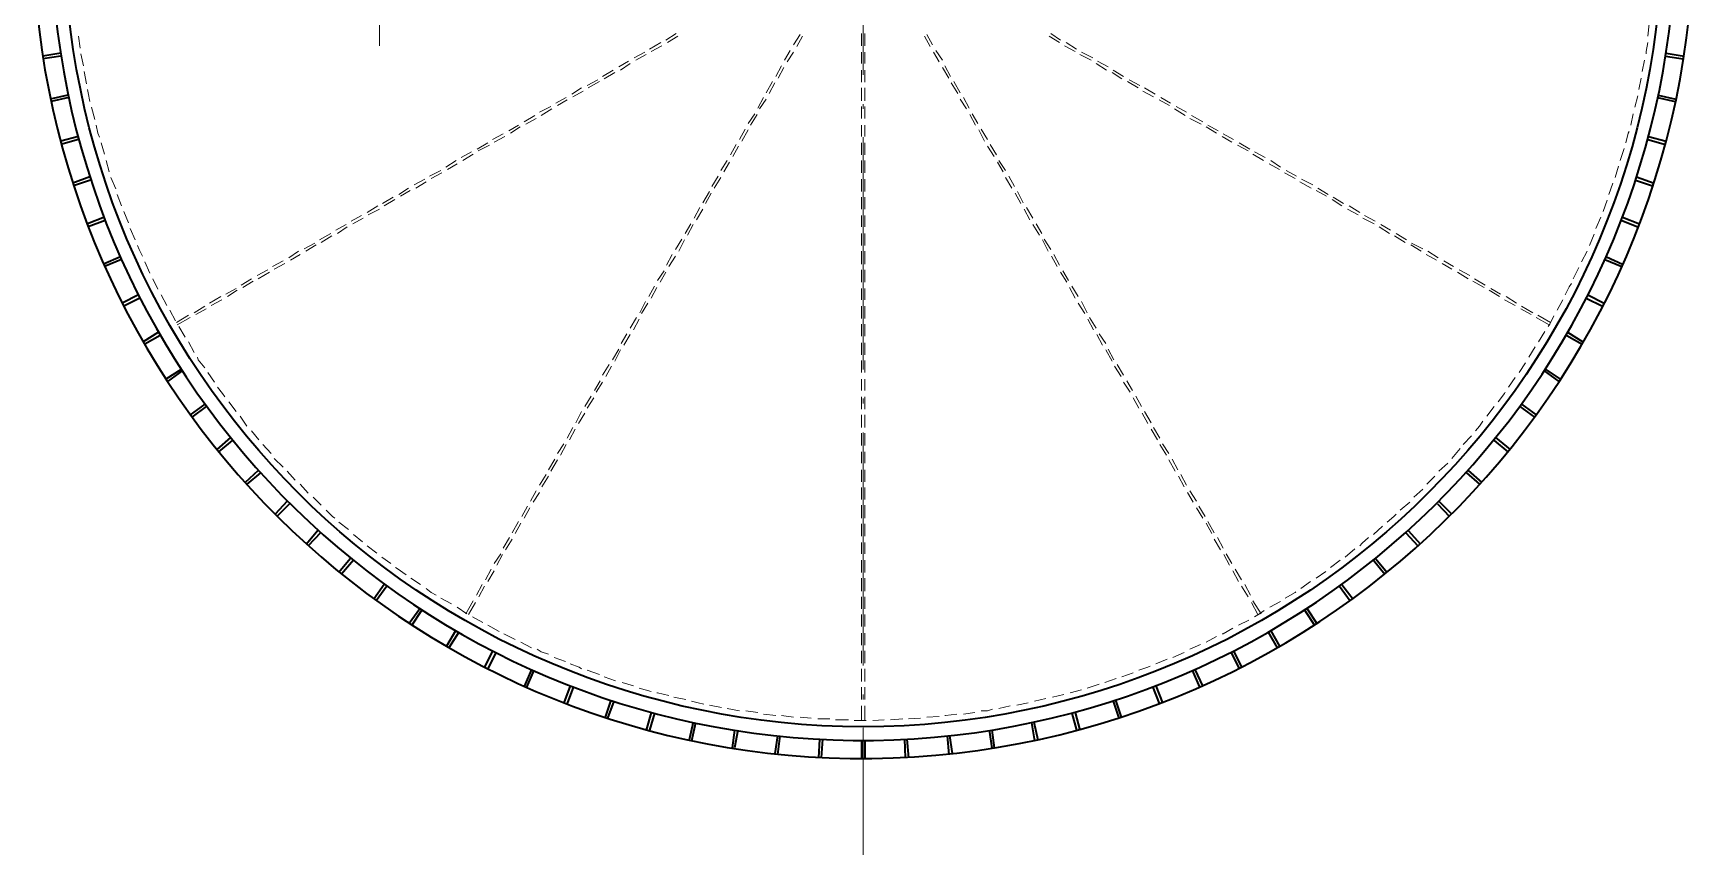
# Model space of a CAD drawing. Header units: millimetres. Extents: x 0 to 1181, y 0 to 1658.
# Drawn here: x 218.9 to 588.4, y 503.4 to 686.2 of the extents above; entities that cross this region are included whole.
import ezdxf

# ---------------------------------------------------------------- set-up
doc = ezdxf.new("R2010")
doc.units = ezdxf.units.MM
doc.layers.add('1', color=7, linetype='Continuous')

msp = doc.modelspace()

# ---------------------------------------------------------------- linework, layer by layer
at = {"layer": '1', "color": 0, "lineweight": 9}
for points in [[(295.92, 737.6), (295.92, 683.42)], [(403.56, 728.78), (403.56, 676.94)], [(578.16, 685.58), (578.52, 688.28)], [(228.96, 685.58), (229.32, 682.88)], [(358.56, 684.14), (356.04, 682.7)], [(361.98, 686.12), (359.64, 684.68)], [(362.34, 685.58), (360, 684.14)], [(389.52, 685.94), (388.08, 683.6)], [(390.06, 685.58), (388.8, 683.24)], [(403.2, 686.12), (403.2, 683.42)], [(403.92, 686.12), (403.92, 683.42)], [(417.24, 685.58), (418.5, 683.24)], [(417.78, 685.94), (419.04, 683.6)], [(444.96, 685.58), (447.3, 684.14)], [(445.32, 686.12), (447.48, 684.68)], [(448.74, 684.14), (451.08, 682.7)], [(577.8, 681.62), (577.8, 682.16), (578.16, 684.14)], [(229.5, 681.62), (230.04, 678.92)], [(351.36, 680), (349.2, 678.74)], [(354.96, 681.98), (352.62, 680.72)], [(355.32, 681.44), (352.98, 680.18)], [(358.74, 683.42), (356.4, 682.16)], [(387.36, 682.34), (386.1, 680.18)], [(388.08, 681.98), (386.64, 679.82)], [(403.2, 681.98), (403.2, 679.46)], [(403.92, 681.98), (403.92, 679.46)], [(419.22, 681.98), (420.48, 679.82)], [(419.76, 682.34), (421.2, 680.18)], [(448.38, 683.42), (450.72, 682.16)], [(451.8, 681.44), (454.32, 680.18)], [(452.16, 681.98), (454.68, 680.72)], [(455.76, 680), (458.1, 678.74)], [(576.9, 677.66), (577.44, 680.18)], [(230.22, 677.66), (230.76, 674.96)], [(347.94, 678.02), (345.6, 676.58)], [(348.3, 677.48), (345.96, 676.04)], [(351.72, 679.46), (349.56, 678.02)], [(385.38, 678.92), (384.12, 676.58)], [(385.92, 678.56), (384.66, 676.22)], [(403.2, 678.02), (403.2, 675.32)], [(403.92, 678.02), (403.92, 675.32)], [(421.2, 678.56), (422.64, 676.22)], [(421.74, 678.92), (423, 676.58)], [(455.4, 679.46), (457.74, 678.02)], [(459, 677.48), (461.16, 676.04)], [(459.18, 678.02), (461.52, 676.58)], [(230.94, 673.7), (231.12, 672.98), (231.48, 671)], [(340.92, 674.06), (338.76, 672.62)], [(341.28, 673.34), (338.94, 672.08)], [(344.52, 675.86), (342.18, 674.6)], [(344.88, 675.5), (342.36, 674.06)], [(383.4, 675.5), (381.96, 672.98)], [(383.94, 675.14), (382.68, 672.8)], [(403.2, 674.06), (403.2, 671.18)], [(403.92, 674.06), (403.92, 671.18)], [(423.18, 675.14), (424.62, 672.8)], [(423.72, 675.5), (425.16, 672.98)], [(462.42, 675.5), (464.76, 674.06)], [(462.78, 675.86), (465.12, 674.6)], [(465.84, 673.34), (468.18, 672.08)], [(466.2, 674.06), (468.54, 672.62)], [(576.18, 673.7), (576.72, 676.22)], [(231.84, 669.74), (232.56, 667.04)], [(334.08, 669.92), (331.56, 668.66)], [(334.26, 669.38), (331.92, 667.94)], [(337.5, 671.9), (335.16, 670.64)], [(337.68, 671.36), (335.52, 670.1)], [(381.42, 671.9), (380.16, 669.56)], [(381.96, 671.54), (380.52, 669.38)], [(403.2, 669.92), (403.2, 667.22)], [(403.56, 670.46), (403.56, 669.38)], [(403.92, 669.92), (403.92, 667.22)], [(425.16, 671.54), (426.6, 669.38)], [(425.88, 671.9), (427.14, 669.56)], [(469.44, 671.36), (471.78, 670.1)], [(469.8, 671.9), (471.96, 670.64)], [(472.86, 669.38), (475.2, 667.94)], [(473.22, 669.92), (475.56, 668.66)], [(575.28, 669.74), (576, 672.26)], [(232.92, 665.78), (233.28, 663.98), (233.64, 663.08)], [(326.88, 665.78), (324.72, 664.52)], [(327.24, 665.42), (325.08, 663.98)], [(330.48, 667.94), (328.14, 666.5)], [(330.84, 667.22), (328.5, 665.96)], [(379.44, 668.3), (378, 666.14)], [(379.98, 668.12), (378.54, 665.78)], [(403.2, 665.78), (403.2, 663.26)], [(403.92, 665.78), (403.92, 663.26)], [(427.32, 668.12), (428.58, 665.78)], [(427.86, 668.3), (429.12, 666.14)], [(476.28, 667.22), (478.8, 665.96)], [(476.64, 667.94), (479.16, 666.5)], [(479.88, 665.42), (482.22, 663.98)], [(480.24, 665.78), (482.58, 664.52)], [(574.38, 665.78), (574.92, 668.3)], [(234, 661.82), (234.72, 659.3)], [(320.04, 661.82), (317.7, 660.38)], [(323.46, 663.8), (321.12, 662.54)], [(323.82, 663.26), (321.48, 662)], [(377.28, 664.88), (376.02, 662.54)], [(378, 664.7), (376.56, 662.18)], [(403.2, 661.82), (403.2, 659.12)], [(403.56, 663.08), (403.56, 611.42)], [(403.92, 661.82), (403.92, 659.12)], [(429.3, 664.7), (430.56, 662.18)], [(429.84, 664.88), (431.28, 662.54)], [(483.48, 663.26), (485.64, 662)], [(483.66, 663.8), (486, 662.54)], [(487.26, 661.82), (489.6, 660.38)], [(573.3, 661.82), (573.84, 663.98), (574.02, 664.34)], [(235.08, 657.86), (235.8, 655.34)], [(313.02, 657.86), (310.68, 656.42)], [(316.44, 659.84), (314.1, 658.58)], [(316.8, 659.3), (314.46, 657.86)], [(320.4, 661.28), (317.88, 660.02)], [(373.32, 657.86), (371.88, 655.7)], [(375.3, 661.46), (374.04, 659.12)], [(375.84, 661.1), (374.58, 658.76)], [(403.2, 657.86), (403.2, 655.16)], [(403.92, 657.86), (403.92, 655.16)], [(431.28, 661.1), (432.72, 658.76)], [(431.82, 661.46), (433.26, 659.12)], [(433.8, 657.86), (435.24, 655.7)], [(486.9, 661.28), (489.24, 660.02)], [(490.32, 659.3), (492.66, 657.86)], [(490.68, 659.84), (493.02, 658.58)], [(494.28, 657.86), (496.44, 656.42)], [(572.04, 657.86), (572.94, 660.56)], [(309.6, 655.7), (307.08, 654.44)], [(309.78, 655.16), (307.44, 653.9)], [(313.2, 657.14), (311.04, 655.88)], [(371.34, 654.44), (369.9, 652.1)], [(373.86, 657.5), (372.6, 655.34)], [(433.44, 657.5), (434.7, 655.34)], [(435.96, 654.44), (437.22, 652.1)], [(493.92, 657.14), (496.26, 655.88)], [(497.34, 655.16), (499.68, 653.9)], [(497.7, 655.7), (500.04, 654.44)], [(570.96, 654.08), (571.32, 655.34), (571.68, 656.6)], [(236.16, 654.08), (237.24, 651.56)], [(302.4, 651.74), (300.24, 650.3)], [(302.76, 651.2), (300.6, 649.94)], [(306, 653.72), (303.66, 652.46)], [(306.36, 653.18), (304.02, 651.74)], [(369.36, 651.02), (367.92, 648.5)], [(369.72, 650.66), (368.46, 648.32)], [(371.88, 654.08), (370.44, 651.74)], [(403.2, 653.72), (403.2, 651.02)], [(403.92, 653.72), (403.92, 651.02)], [(435.24, 654.08), (436.68, 651.74)], [(437.4, 650.66), (438.66, 648.32)], [(437.94, 651.02), (439.2, 648.5)], [(500.76, 653.18), (503.28, 651.74)], [(501.12, 653.72), (503.64, 652.46)], [(504.36, 651.2), (506.7, 649.94)], [(504.72, 651.74), (507.06, 650.3)], [(569.52, 650.3), (570.42, 652.82)], [(237.6, 650.3), (238.5, 647.78)], [(295.56, 647.78), (293.22, 646.34)], [(295.92, 647.06), (293.4, 645.8)], [(298.98, 649.76), (296.64, 648.32)], [(299.34, 649.22), (297, 647.78)], [(367.2, 647.42), (365.94, 645.08)], [(367.92, 647.06), (366.48, 644.72)], [(403.2, 649.76), (403.2, 647.06)], [(403.92, 649.76), (403.92, 647.06)], [(439.38, 647.06), (440.64, 644.72)], [(439.92, 647.42), (441.36, 645.08)], [(507.96, 649.22), (510.12, 647.78)], [(508.14, 649.76), (510.48, 648.32)], [(511.38, 647.06), (513.72, 645.8)], [(511.74, 647.78), (514.08, 646.34)], [(568.26, 646.52), (569.16, 649.04)], [(239.04, 646.52), (240.12, 644)], [(288.54, 643.64), (286.2, 642.38)], [(288.72, 643.1), (286.56, 641.66)], [(291.96, 645.62), (289.62, 644.36)], [(292.32, 645.08), (289.98, 643.82)], [(365.22, 643.82), (363.96, 641.66)], [(365.76, 643.64), (364.5, 641.3)], [(403.2, 645.62), (403.2, 643.1)], [(403.92, 645.62), (403.92, 643.1)], [(441.36, 643.64), (442.8, 641.3)], [(442.08, 643.82), (443.34, 641.66)], [(514.8, 645.08), (517.32, 643.82)], [(515.16, 645.62), (517.5, 644.36)], [(518.4, 643.1), (520.74, 641.66)], [(518.76, 643.64), (520.92, 642.38)], [(566.64, 642.74), (567.72, 645.26)], [(240.48, 642.74), (241.56, 640.22)], [(281.52, 639.5), (279.18, 638.24)], [(285.12, 641.66), (282.6, 640.22)], [(285.3, 641.12), (282.96, 639.68)], [(363.24, 640.4), (361.8, 638.06)], [(363.78, 640.22), (362.52, 637.7)], [(403.2, 641.66), (403.2, 638.96)], [(403.92, 641.66), (403.92, 638.96)], [(443.52, 640.22), (444.78, 637.7)], [(443.88, 640.4), (445.32, 638.06)], [(521.82, 641.12), (524.16, 639.68)], [(522.18, 641.66), (524.52, 640.22)], [(525.6, 639.5), (528.12, 638.24)], [(565.2, 638.96), (566.28, 641.48)], [(242.1, 638.96), (242.46, 638.06), (243.18, 636.62)], [(277.92, 637.7), (275.76, 636.26)], [(278.28, 636.98), (276.12, 635.72)], [(281.88, 639.14), (279.54, 637.7)], [(361.08, 636.98), (359.82, 634.64)], [(361.8, 636.62), (360.36, 634.28)], [(403.2, 637.7), (403.2, 634.82)], [(403.92, 637.7), (403.92, 634.82)], [(445.5, 636.62), (446.76, 634.28)], [(446.04, 636.98), (447.3, 634.64)], [(525.42, 639.14), (527.76, 637.7)], [(528.84, 636.98), (531.18, 635.72)], [(529.2, 637.7), (531.54, 636.26)], [(563.4, 635.36), (564.66, 637.7)], [(243.72, 635.36), (244.8, 632.84)], [(271.08, 633.56), (268.74, 632.3)], [(271.44, 633.02), (268.92, 631.58)], [(274.5, 635.54), (272.16, 634.28)], [(274.86, 635), (272.52, 633.74)], [(359.28, 633.38), (357.84, 631.22)], [(359.64, 633.02), (358.38, 630.86)], [(403.2, 633.56), (403.2, 630.86)], [(403.92, 633.56), (403.92, 630.86)], [(447.48, 633.02), (448.92, 630.86)], [(448.02, 633.38), (449.28, 631.22)], [(532.44, 635), (534.6, 633.74)], [(532.8, 635.54), (534.96, 634.28)], [(535.86, 633.02), (538.2, 631.58)], [(536.22, 633.56), (538.56, 632.3)], [(561.6, 631.58), (562.86, 634.1)], [(245.52, 631.58), (246.6, 629.24)], [(264.06, 629.42), (261.72, 628.16)], [(264.24, 629.06), (262.08, 627.62)], [(267.48, 631.58), (265.14, 630.14)], [(267.84, 631.04), (265.5, 629.6)], [(357.12, 629.96), (355.86, 627.62)], [(357.66, 629.6), (356.4, 627.26)], [(403.2, 629.42), (403.2, 626.9)], [(403.92, 629.42), (403.92, 626.9)], [(449.46, 629.6), (450.72, 627.26)], [(450, 629.96), (451.44, 627.62)], [(539.28, 631.04), (541.8, 629.6)], [(539.64, 631.58), (541.98, 630.14)], [(542.88, 629.06), (545.22, 627.62)], [(543.24, 629.42), (545.4, 628.16)], [(559.8, 627.98), (560.7, 629.78), (561.24, 630.5)], [(247.32, 627.98), (248.58, 625.64)], [(249.3, 624.56), (250.56, 622.22)], [(257.04, 625.46), (254.7, 624.02)], [(257.4, 624.92), (255.06, 623.66)], [(260.64, 627.62), (258.12, 626.18)], [(260.82, 626.9), (258.48, 625.64)], [(355.14, 626.54), (353.88, 624.02)], [(355.68, 626.18), (354.24, 623.84)], [(403.2, 625.46), (403.2, 622.76)], [(403.92, 625.46), (403.92, 622.76)], [(451.44, 626.18), (452.88, 623.84)], [(452.16, 626.54), (453.42, 624.02)], [(546.3, 626.9), (548.64, 625.64)], [(546.66, 627.62), (549, 626.18)], [(549.9, 624.92), (552.24, 623.66)], [(550.08, 625.46), (552.6, 624.02)], [(558, 624.56), (559.26, 626.9)], [(253.44, 623.48), (250.74, 621.86)], [(253.8, 622.94), (250.92, 621.32)], [(251.28, 620.96), (252.72, 618.62)], [(353.16, 622.94), (351.72, 620.6)], [(353.7, 622.58), (352.44, 620.24)], [(403.2, 621.5), (403.2, 618.8)], [(403.92, 621.5), (403.92, 618.8)], [(453.6, 622.58), (454.86, 620.24)], [(453.96, 622.94), (455.4, 620.6)], [(553.32, 622.94), (556.2, 621.32)], [(553.68, 623.48), (556.56, 621.86)], [(556.02, 620.96), (556.38, 621.5), (557.28, 623.3)], [(253.44, 617.54), (254.7, 615.2)], [(351, 619.34), (349.74, 617.18)], [(351.72, 619.16), (350.28, 616.82)], [(403.2, 617.36), (403.2, 614.66)], [(403.92, 617.36), (403.92, 614.66)], [(455.58, 619.16), (456.84, 616.82)], [(456.12, 619.34), (457.56, 617.18)], [(553.86, 617.54), (555.3, 619.88)], [(255.42, 614.12), (255.6, 613.58), (257.04, 611.78)], [(349.2, 615.92), (347.76, 613.58)], [(349.56, 615.74), (348.3, 613.22)], [(457.56, 615.74), (459, 613.22)], [(458.1, 615.92), (459.36, 613.58)], [(551.7, 614.12), (553.14, 616.46)], [(257.76, 610.7), (259.2, 608.54)], [(347.04, 612.5), (345.6, 610.16)], [(347.58, 612.14), (346.32, 609.8)], [(403.2, 613.4), (403.2, 610.7)], [(403.92, 613.4), (403.92, 610.7)], [(459.54, 612.14), (460.98, 609.8)], [(460.08, 612.5), (461.52, 610.16)], [(549.54, 610.7), (550.98, 612.86)], [(259.92, 607.46), (261, 606.02), (261.54, 605.3)], [(345.06, 608.9), (343.8, 606.74)], [(345.6, 608.54), (344.16, 606.38)], [(403.2, 609.26), (403.2, 606.74)], [(403.92, 609.26), (403.92, 606.74)], [(461.52, 608.54), (462.96, 606.38)], [(462.24, 608.9), (463.5, 606.74)], [(544.86, 604.22), (546.3, 606.02), (546.48, 606.38)], [(547.2, 607.46), (548.64, 609.62)], [(262.44, 604.22), (264.06, 602.06)], [(343.08, 605.48), (341.64, 603.14)], [(343.62, 605.12), (342.18, 602.78)], [(403.2, 605.3), (403.2, 602.6)], [(403.56, 604.94), (403.56, 603.86)], [(403.92, 605.3), (403.92, 602.6)], [(463.68, 605.12), (464.94, 602.78)], [(464.22, 605.48), (465.48, 603.14)], [(542.34, 600.98), (543.96, 603.14)], [(264.96, 600.98), (266.4, 598.82)], [(340.92, 602.06), (339.66, 599.54)], [(341.64, 601.7), (340.2, 599.36)], [(403.2, 601.34), (403.2, 598.46)], [(403.92, 601.34), (403.92, 598.46)], [(465.66, 601.7), (466.92, 599.36)], [(466.2, 602.06), (467.64, 599.54)], [(539.82, 597.74), (540.72, 598.82), (541.44, 599.9)], [(267.48, 597.74), (269.1, 595.76)], [(338.94, 598.46), (337.68, 596.12)], [(339.48, 598.1), (338.22, 595.76)], [(403.2, 597.2), (403.2, 594.5)], [(403.56, 597.38), (403.56, 545.54)], [(403.92, 597.2), (403.92, 594.5)], [(467.64, 598.1), (469.08, 595.76)], [(468.18, 598.46), (469.62, 596.12)], [(537.12, 594.68), (538.92, 596.66)], [(270, 594.68), (271.8, 592.7)], [(272.52, 591.62), (274.5, 589.64)], [(334.98, 591.44), (333.54, 589.1)], [(336.96, 594.86), (335.52, 592.7)], [(337.5, 594.68), (336.24, 592.34)], [(403.2, 593.06), (403.2, 590.54)], [(403.92, 593.06), (403.92, 590.54)], [(469.62, 594.68), (471.06, 592.34)], [(470.16, 594.86), (471.6, 592.7)], [(472.32, 591.44), (473.58, 589.1)], [(534.6, 591.62), (534.6, 591.62), (536.4, 593.78)], [(275.4, 588.74), (277.2, 586.76)], [(333, 588.02), (331.56, 585.68)], [(333.54, 587.66), (332.1, 585.32)], [(335.52, 591.26), (334.08, 588.74)], [(403.2, 589.1), (403.2, 586.4)], [(403.92, 589.1), (403.92, 586.4)], [(471.6, 591.26), (473.04, 588.74)], [(473.76, 587.66), (475.02, 585.32)], [(474.3, 588.02), (475.56, 585.68)], [(529.02, 585.86), (530.82, 587.66)], [(531.72, 588.74), (533.7, 590.54)], [(278.28, 585.86), (280.08, 583.88)], [(330.84, 584.42), (329.58, 582.08)], [(331.56, 584.06), (330.12, 581.9)], [(403.2, 585.14), (403.2, 582.44)], [(403.92, 585.14), (403.92, 582.44)], [(475.74, 584.06), (477, 581.9)], [(476.28, 584.42), (477.72, 582.08)], [(526.14, 582.98), (528.12, 584.78)], [(281.16, 582.98), (282.96, 581.18)], [(328.86, 581), (327.6, 578.66)], [(329.4, 580.64), (328.14, 578.3)], [(403.2, 581.18), (403.2, 578.3)], [(403.92, 581.18), (403.92, 578.3)], [(477.72, 580.64), (479.16, 578.3)], [(478.26, 581), (479.7, 578.66)], [(523.08, 580.1), (525.24, 581.9)], [(284.04, 580.1), (285.48, 578.66), (286.02, 578.3)], [(286.92, 577.4), (289.08, 575.78)], [(326.88, 577.58), (325.44, 575.06)], [(327.42, 577.22), (326.16, 574.88)], [(403.2, 577.04), (403.2, 574.34)], [(403.92, 577.04), (403.92, 574.34)], [(479.88, 577.22), (481.14, 574.88)], [(480.24, 577.58), (481.68, 575.06)], [(517.14, 574.7), (519.12, 576.5)], [(520.2, 577.4), (521.64, 578.66), (522.18, 579.2)], [(290.16, 574.7), (292.14, 573.08)], [(324.9, 573.98), (323.46, 571.64)], [(325.44, 573.62), (324, 571.28)], [(403.2, 572.9), (403.2, 570.38)], [(403.92, 572.9), (403.92, 570.38)], [(481.68, 573.62), (483.12, 571.28)], [(482.4, 573.98), (483.66, 571.64)], [(514.08, 572.18), (514.62, 572.72), (516.06, 573.98)], [(293.22, 572.18), (295.38, 570.56)], [(296.46, 569.66), (298.44, 568.22)], [(322.92, 570.38), (321.48, 568.22)], [(323.28, 570.2), (322.02, 567.86)], [(483.84, 570.2), (485.1, 567.86)], [(484.38, 570.38), (485.64, 568.22)], [(510.84, 569.66), (513, 571.46)], [(299.52, 567.32), (299.88, 567.14), (301.86, 565.7)], [(320.76, 566.96), (319.5, 564.62)], [(321.48, 566.6), (320.04, 564.26)], [(403.2, 568.94), (403.2, 566.24)], [(403.92, 568.94), (403.92, 566.24)], [(485.82, 566.6), (487.08, 564.26)], [(486.36, 566.96), (487.8, 564.62)], [(504.36, 564.98), (506.52, 566.42)], [(507.6, 567.32), (509.76, 568.94)], [(302.94, 564.98), (305.1, 563.54)], [(306.36, 562.64), (307.44, 561.74), (308.52, 561.2)], [(318.78, 563.54), (317.52, 561.2)], [(319.32, 563.18), (318.06, 560.84)], [(403.2, 564.98), (403.2, 562.1)], [(403.92, 564.98), (403.92, 562.1)], [(487.8, 563.18), (489.24, 560.84)], [(488.52, 563.54), (489.78, 561.2)], [(497.52, 560.48), (499.68, 561.74), (499.86, 561.92)], [(500.94, 562.64), (503.1, 564.26)], [(309.6, 560.48), (311.94, 559.22)], [(313.2, 558.5), (315.36, 557.06)], [(316.8, 559.94), (315.18, 557.06)], [(317.34, 559.58), (315.72, 556.88)], [(403.2, 560.84), (403.2, 558.14)], [(403.92, 560.84), (403.92, 558.14)], [(489.96, 559.58), (491.4, 556.88)], [(490.32, 559.94), (492.12, 557.06)], [(494.1, 558.5), (496.44, 559.76)], [(316.62, 556.34), (318.96, 555.08)], [(320.04, 554.54), (322.56, 553.1)], [(403.2, 556.88), (403.2, 554.18)], [(403.92, 556.88), (403.92, 554.18)], [(487.08, 554.54), (489.42, 555.62)], [(490.68, 556.34), (491.76, 557.06), (492.84, 557.78)], [(323.64, 552.56), (326.16, 551.3)], [(327.42, 550.76), (329.76, 549.5)], [(403.2, 552.74), (403.2, 550.04)], [(403.92, 552.74), (403.92, 550.04)], [(479.88, 550.76), (482.22, 552.02)], [(483.48, 552.56), (483.66, 552.56), (485.82, 553.82)], [(331.02, 549.14), (331.92, 548.6), (333.54, 548.06)], [(334.8, 547.34), (337.32, 546.44)], [(403.2, 548.78), (403.2, 546.08)], [(403.92, 548.78), (403.92, 546.08)], [(468.72, 545.9), (471.24, 546.98)], [(472.5, 547.34), (475.02, 548.42)], [(476.28, 549.14), (478.62, 550.22)], [(338.4, 545.9), (340.38, 545.18), (340.92, 544.82)], [(342.18, 544.46), (344.88, 543.56)], [(403.2, 544.82), (403.2, 541.94)], [(403.92, 544.82), (403.92, 541.94)], [(461.16, 543.02), (463.68, 543.92)], [(464.94, 544.46), (466.92, 545.18), (467.46, 545.36)], [(345.96, 543.02), (348.48, 542.12)], [(349.92, 541.76), (352.44, 541.04)], [(353.7, 540.5), (356.4, 539.78)], [(403.2, 540.68), (403.2, 537.98)], [(403.92, 540.68), (403.92, 537.98)], [(449.64, 539.42), (452.16, 540.14)], [(453.42, 540.5), (456.12, 541.4)], [(457.38, 541.76), (459.9, 542.66)], [(357.66, 539.42), (357.84, 539.42), (360.36, 538.88)], [(361.44, 538.52), (364.14, 537.98)], [(365.4, 537.62), (366.84, 537.26), (368.1, 536.9)], [(369.36, 536.72), (372.06, 536.18)], [(373.32, 536), (376.02, 535.46)], [(403.2, 536.54), (403.2, 533.3)], [(403.56, 539.06), (403.56, 537.98)], [(403.92, 536.54), (403.92, 533.3)], [(433.8, 536), (436.32, 536.54)], [(437.76, 536.72), (440.28, 537.26), (440.28, 537.26)], [(441.72, 537.62), (444.24, 538.16)], [(445.68, 538.52), (448.2, 539.06)], [(377.46, 535.46), (380.16, 535.1)], [(381.42, 534.74), (384.12, 534.38)], [(385.38, 534.38), (388.08, 534.02)], [(389.52, 534.02), (392.04, 533.84)], [(393.48, 533.66), (394.38, 533.66), (396.18, 533.66)], [(397.44, 533.48), (400.32, 533.48)], [(401.58, 533.3), (404.28, 533.3)], [(405.72, 533.3), (408.24, 533.48)], [(409.68, 533.48), (412.38, 533.66)], [(413.64, 533.66), (416.34, 533.84)], [(417.78, 534.02), (420.48, 534.2)], [(421.74, 534.38), (421.92, 534.38), (424.44, 534.74)], [(425.88, 534.74), (428.4, 535.1)], [(429.84, 535.46), (431.28, 535.46), (432.36, 535.82)], [(403.56, 531.68), (403.56, 503.42)]]:
    msp.add_lwpolyline(points, dxfattribs=at)
at = {"layer": '1', "color": 0, "lineweight": 35}
for points in [[(225, 681.8), (221.04, 681.08)], [(225, 681.08), (221.04, 680.54)], [(582.12, 681.08), (586.08, 680.54)], [(582.3, 681.8), (586.26, 681.08)], [(226.62, 672.44), (222.66, 671.54)], [(226.8, 671.9), (222.84, 671)], [(580.32, 671.9), (584.28, 671)], [(580.5, 672.44), (584.46, 671.54)], [(228.96, 663.26), (225, 662.18)], [(228.96, 662.54), (225, 661.46)], [(578.16, 662.54), (582.12, 661.46)], [(578.34, 663.26), (582.3, 662.18)], [(231.48, 654.26), (227.7, 652.82)], [(575.64, 654.26), (579.6, 652.82)], [(231.66, 653.54), (227.88, 652.28)], [(575.46, 653.54), (579.24, 652.28)], [(234.72, 645.26), (230.94, 643.82)], [(234.9, 644.54), (231.12, 643.1)], [(572.4, 644.54), (576, 643.1)], [(572.58, 645.26), (576.36, 643.82)], [(238.32, 636.44), (234.54, 634.82)], [(238.5, 635.9), (234.72, 634.28)], [(568.62, 635.9), (572.4, 634.28)], [(568.98, 636.44), (572.58, 634.82)], [(242.28, 627.98), (238.68, 626.18)], [(242.64, 627.26), (239.04, 625.46)], [(564.48, 627.26), (568.08, 625.46)], [(564.84, 627.98), (568.44, 626.18)], [(246.78, 619.7), (243.36, 617.54)], [(247.14, 618.98), (243.72, 617)], [(560.16, 618.98), (563.58, 617)], [(560.34, 619.7), (563.76, 617.54)], [(251.82, 611.42), (248.4, 609.26)], [(252, 611.06), (248.76, 608.72)], [(555.12, 611.06), (558.36, 608.72)], [(555.48, 611.42), (558.72, 609.26)], [(257.04, 603.68), (253.8, 601.34)], [(257.4, 603.14), (254.16, 600.8)], [(549.72, 603.14), (552.96, 600.8)], [(550.08, 603.68), (553.32, 601.34)], [(262.8, 596.3), (259.74, 593.6)], [(263.16, 595.58), (260.1, 593.06)], [(543.96, 595.58), (547.02, 593.06)], [(544.32, 596.3), (547.56, 593.6)], [(268.92, 588.92), (266.04, 586.22)], [(269.46, 588.38), (266.4, 585.86)], [(537.84, 588.38), (540.72, 585.86)], [(538.2, 588.92), (541.26, 586.22)], [(275.4, 582.08), (272.7, 579.2)], [(275.94, 581.54), (273.06, 578.66)], [(531.36, 581.54), (534.06, 578.66)], [(531.72, 582.08), (534.6, 579.2)], [(282.24, 575.6), (279.72, 572.54)], [(282.78, 575.06), (280.08, 572.18)], [(524.34, 575.06), (527.04, 572.18)], [(524.88, 575.6), (527.58, 572.54)], [(289.44, 569.3), (286.92, 566.24)], [(517.68, 569.3), (520.2, 566.24)], [(290.16, 568.94), (287.46, 565.88)], [(517.14, 568.94), (519.66, 565.88)], [(297, 563.54), (294.66, 560.3)], [(297.54, 563.18), (295.2, 559.94)], [(509.58, 563.18), (511.92, 559.94)], [(510.12, 563.54), (512.64, 560.3)], [(304.92, 558.14), (302.58, 554.9)], [(502.38, 558.14), (504.54, 554.9)], [(305.28, 557.78), (303.12, 554.54)], [(501.84, 557.78), (504, 554.54)], [(312.84, 553.28), (310.86, 549.86)], [(313.56, 552.92), (311.4, 549.5)], [(493.74, 552.92), (495.72, 549.5)], [(494.28, 553.28), (496.26, 549.86)], [(321.12, 548.78), (319.32, 545.18)], [(321.84, 548.42), (320.04, 544.82)], [(485.46, 548.42), (487.26, 544.82)], [(486, 548.78), (487.8, 545.18)], [(329.76, 544.64), (328.14, 540.86)], [(330.3, 544.46), (328.68, 540.68)], [(476.82, 544.46), (478.44, 540.68)], [(477.36, 544.64), (479.16, 540.86)], [(338.4, 541.04), (336.96, 537.26)], [(339.12, 540.86), (337.68, 537.08)], [(468, 540.86), (469.44, 537.08)], [(468.72, 541.04), (470.16, 537.26)], [(347.4, 537.8), (346.14, 534.02)], [(348.12, 537.62), (346.68, 533.84)], [(459.18, 537.62), (460.44, 533.84)], [(459.72, 537.8), (460.98, 534.02)], [(356.4, 535.1), (355.32, 531.14)], [(357.12, 534.92), (356.04, 531.14)], [(365.76, 532.94), (364.86, 528.98)], [(366.3, 532.76), (365.4, 528.8)], [(441, 532.76), (441.72, 528.8)], [(441.54, 532.94), (442.44, 528.98)], [(450, 534.92), (451.08, 531.14)], [(450.72, 535.1), (451.8, 531.14)], [(374.94, 531.14), (374.4, 527.18)], [(375.66, 531.14), (374.94, 527.18)], [(384.48, 529.88), (383.94, 525.92)], [(385.02, 529.88), (384.48, 525.74)], [(393.84, 529.16), (393.66, 525.02)], [(394.56, 529.16), (394.2, 525.02)], [(403.2, 528.98), (403.2, 524.84)], [(403.92, 528.98), (403.92, 524.84)], [(412.74, 529.16), (412.92, 525.02)], [(413.28, 529.16), (413.64, 525.02)], [(422.28, 529.88), (422.64, 525.74)], [(422.82, 529.88), (423.36, 525.92)], [(431.64, 531.14), (432.18, 527.18)], [(432.18, 531.14), (432.72, 527.18)]]:
    msp.add_lwpolyline(points, dxfattribs=at)
for points, knots in [([(581.4, 709.7), (581.58, 807.62), (501.66, 887.54), (403.56, 887.36), (305.46, 887.36), (225.72, 807.8), (225.72, 709.7), (225.9, 611.24), (305.1, 532.22), (403.56, 531.86), (502.02, 532.22), (581.4, 611.24), (581.4, 709.7)], [0, 0, 0, 0, 1, 1, 1, 2, 2, 2, 3, 3, 3, 4, 4, 4, 4]), ([(218.88, 705.38), (221.04, 606.2), (301.5, 526.46), (400.68, 524.84), (503.64, 523.58), (588.06, 605.84), (588.42, 708.98)], [0, 0, 0, 0, 1, 1, 1, 2, 2, 2, 2]), ([(223.38, 695.48), (230.94, 598.82), (313.56, 525.38), (410.4, 528.98), (507.42, 532.94), (583.74, 611.78), (584.46, 708.98)], [0, 0, 0, 0, 1, 1, 1, 2, 2, 2, 2])]:
    msp.add_open_spline(points, degree=3, knots=knots, dxfattribs=at)

doc.saveas('drawing.dxf')
